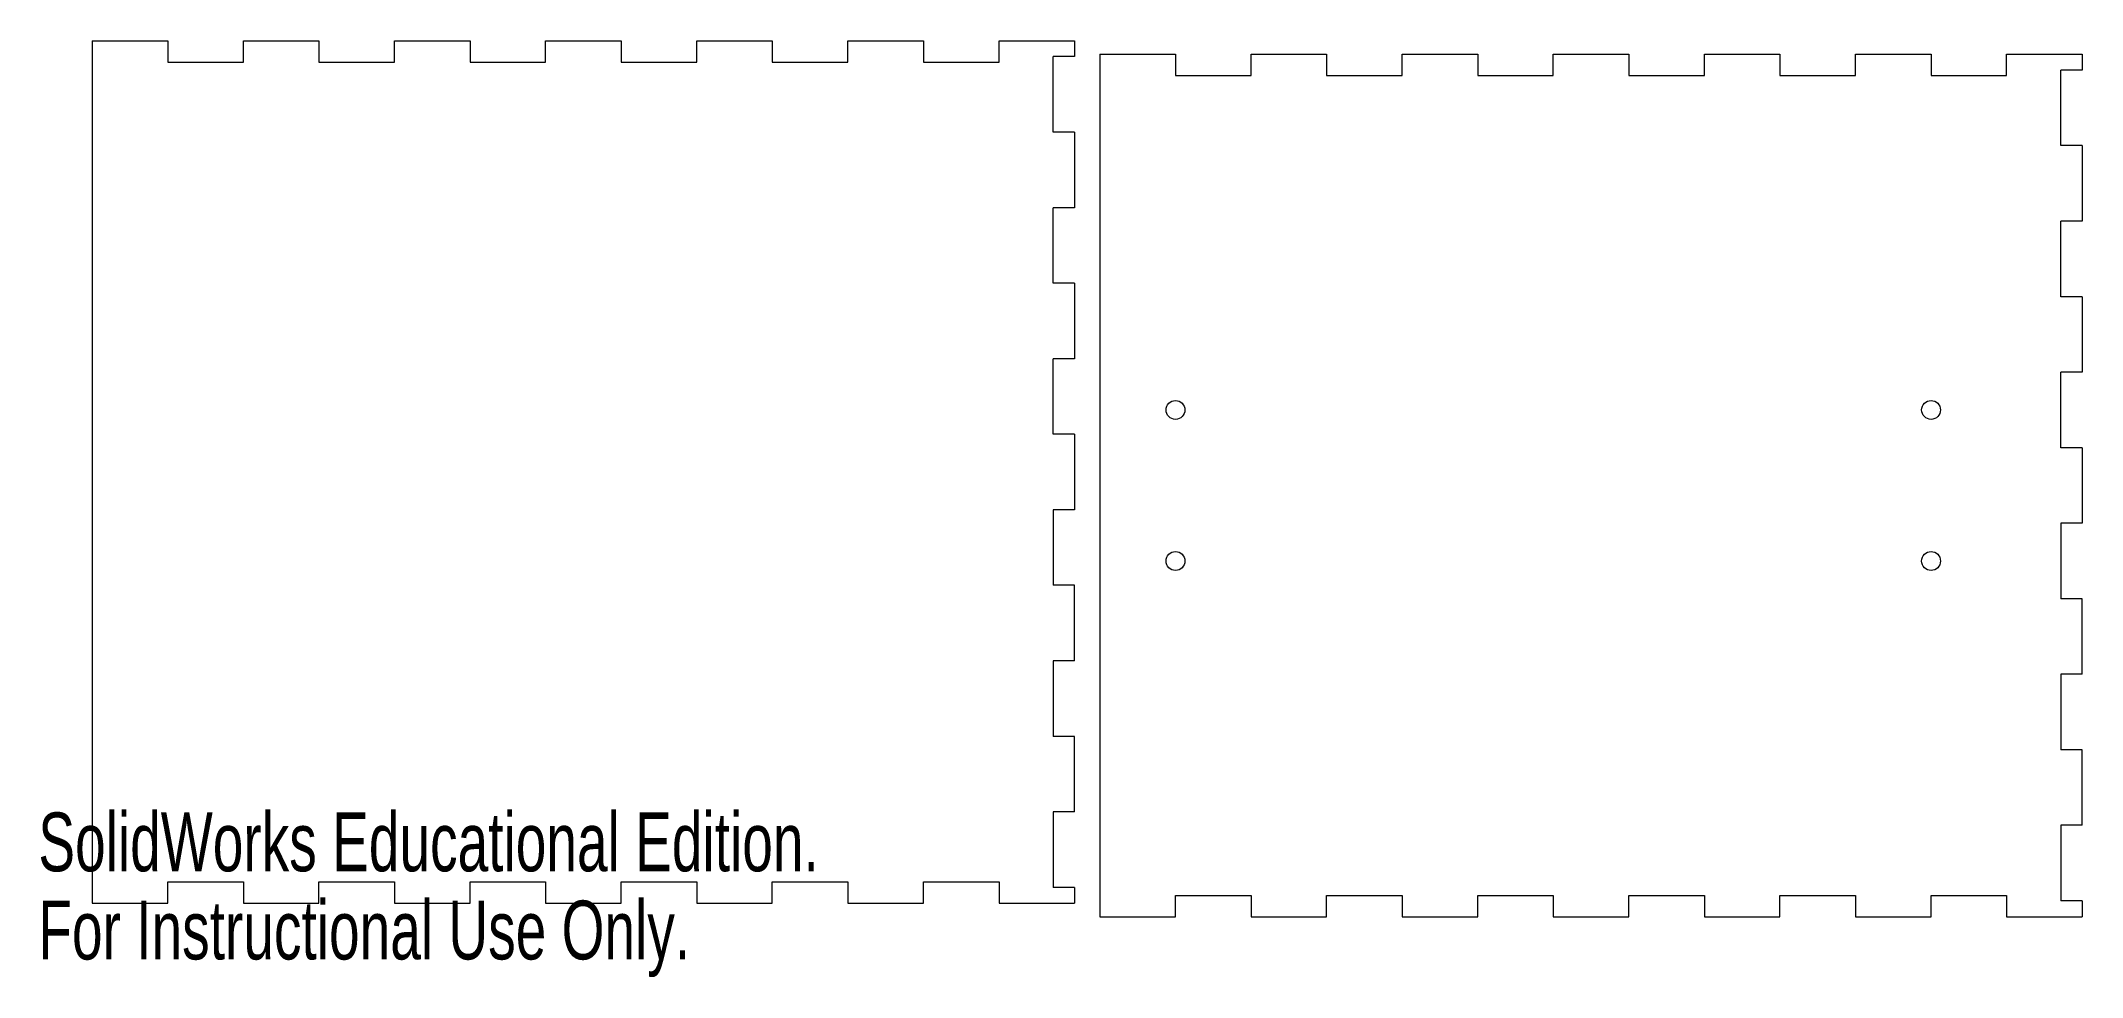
# Model space of a CAD drawing. Header units: millimetres. Extents: x 0 to 270, y 0 to 124.
import ezdxf

# ---------------------------------------------------------------- set-up
doc = ezdxf.new("R2010")
doc.units = ezdxf.units.MM
doc.styles.add('SLDTEXTSTYLE0', font='TXT', dxfattribs={"width": 0.7})

msp = doc.modelspace()

# ---------------------------------------------------------------- linework, layer by layer
at = {"color": 1, "linetype": 'Continuous', "lineweight": 0}
for p, q in [((7.14, 123.89), (17.14, 123.89)), ((7.14, 123.89), (7.14, 9.69)), ((17.14, 123.89), (17.14, 121.06)), ((27.14, 121.06), (27.14, 123.89)), ((27.14, 123.89), (37.14, 123.89)), ((37.14, 123.89), (37.14, 121.06)), ((47.14, 121.06), (47.14, 123.89)), ((47.14, 123.89), (57.14, 123.89)), ((57.14, 123.89), (57.14, 121.06)), ((67.14, 121.06), (67.14, 123.89)), ((67.14, 123.89), (77.14, 123.89)), ((77.14, 123.89), (77.14, 121.06)), ((87.14, 121.06), (87.14, 123.89)), ((87.14, 123.89), (97.14, 123.89)), ((97.14, 123.89), (97.14, 121.06)), ((107.14, 121.06), (107.14, 123.89)), ((107.14, 123.89), (117.14, 123.89)), ((117.14, 123.89), (117.14, 121.06)), ((127.14, 121.06), (127.14, 123.89)), ((127.14, 123.89), (137.14, 123.89)), ((134.31, 111.79), (134.31, 121.79)), ((137.14, 121.79), (134.31, 121.79)), ((137.14, 123.89), (137.14, 121.79)), ((140.49, 122.11), (150.49, 122.11)), ((140.49, 122.11), (140.49, 7.91)), ((150.49, 122.11), (150.49, 119.28)), ((160.49, 119.28), (160.49, 122.11)), ((160.49, 122.11), (170.49, 122.11)), ((170.49, 122.11), (170.49, 119.28)), ((180.49, 119.28), (180.49, 122.11)), ((180.49, 122.11), (190.49, 122.11)), ((190.49, 122.11), (190.49, 119.28)), ((200.49, 119.28), (200.49, 122.11)), ((200.49, 122.11), (210.49, 122.11)), ((210.49, 122.11), (210.49, 119.28)), ((220.49, 119.28), (220.49, 122.11)), ((220.49, 122.11), (230.49, 122.11)), ((230.49, 122.11), (230.49, 119.28)), ((240.49, 119.28), (240.49, 122.11)), ((240.49, 122.11), (250.49, 122.11)), ((250.49, 122.11), (250.49, 119.28)), ((260.49, 119.28), (260.49, 122.11)), ((260.49, 122.11), (270.49, 122.11)), ((270.49, 122.11), (270.49, 120.01)), ((17.14, 121.06), (27.14, 121.06)), ((37.14, 121.06), (47.14, 121.06)), ((57.14, 121.06), (67.14, 121.06)), ((77.14, 121.06), (87.14, 121.06)), ((97.14, 121.06), (107.14, 121.06)), ((117.14, 121.06), (127.14, 121.06)), ((150.49, 119.28), (160.49, 119.28)), ((170.49, 119.28), (180.49, 119.28)), ((190.49, 119.28), (200.49, 119.28)), ((210.49, 119.28), (220.49, 119.28)), ((230.49, 119.28), (240.49, 119.28)), ((250.49, 119.28), (260.49, 119.28)), ((270.49, 120.01), (267.66, 120.01)), ((267.66, 110.01), (267.66, 120.01)), ((137.14, 111.79), (134.31, 111.79)), ((137.14, 111.79), (137.14, 101.79)), ((270.49, 110.01), (267.66, 110.01)), ((270.49, 110.01), (270.49, 100.01)), ((134.31, 91.79), (134.31, 101.79)), ((137.14, 101.79), (134.31, 101.79)), ((270.49, 100.01), (267.66, 100.01)), ((267.66, 90.01), (267.66, 100.01)), ((137.14, 91.79), (134.31, 91.79)), ((137.14, 91.79), (137.14, 81.79)), ((270.49, 90.01), (267.66, 90.01)), ((270.49, 90.01), (270.49, 80.01)), ((134.31, 71.79), (134.31, 81.79)), ((137.14, 81.79), (134.31, 81.79)), ((270.49, 80.01), (267.66, 80.01)), ((267.66, 70.01), (267.66, 80.01)), ((137.14, 71.79), (134.31, 71.79)), ((137.14, 71.79), (137.14, 61.79)), ((270.49, 70.01), (267.66, 70.01)), ((270.49, 70.01), (270.49, 60.01)), ((134.31, 61.79), (134.31, 51.79)), ((137.14, 61.79), (134.31, 61.79)), ((270.49, 60.01), (267.66, 60.01)), ((267.66, 60.01), (267.66, 50.01)), ((137.14, 51.79), (134.31, 51.79)), ((137.14, 41.79), (137.14, 51.79)), ((270.49, 50.01), (267.66, 50.01)), ((270.49, 40.01), (270.49, 50.01)), ((134.31, 41.79), (134.31, 31.79)), ((137.14, 41.79), (134.31, 41.79)), ((270.49, 40.01), (267.66, 40.01)), ((267.66, 40.01), (267.66, 30.01)), ((137.14, 31.79), (134.31, 31.79)), ((137.14, 21.79), (137.14, 31.79)), ((270.49, 30.01), (267.66, 30.01)), ((270.49, 20.01), (270.49, 30.01)), ((134.31, 21.79), (134.31, 11.79)), ((137.14, 21.79), (134.31, 21.79)), ((270.49, 20.01), (267.66, 20.01)), ((267.66, 20.01), (267.66, 10.01)), ((17.14, 12.52), (27.14, 12.52)), ((17.14, 9.69), (17.14, 12.52)), ((27.14, 12.52), (27.14, 9.69)), ((37.14, 12.52), (47.14, 12.52)), ((37.14, 9.69), (37.14, 12.52)), ((47.14, 12.52), (47.14, 9.69)), ((57.14, 12.52), (67.14, 12.52)), ((57.14, 9.69), (57.14, 12.52)), ((67.14, 12.52), (67.14, 9.69)), ((77.14, 12.52), (87.14, 12.52)), ((77.14, 9.69), (77.14, 12.52)), ((87.14, 12.52), (87.14, 9.69)), ((97.14, 12.52), (107.14, 12.52)), ((97.14, 9.69), (97.14, 12.52)), ((107.14, 12.52), (107.14, 9.69)), ((117.14, 12.52), (127.14, 12.52)), ((117.14, 9.69), (117.14, 12.52)), ((127.14, 12.52), (127.14, 9.69)), ((137.14, 11.79), (134.31, 11.79)), ((137.14, 11.79), (137.14, 9.69)), ((7.14, 9.69), (17.14, 9.69)), ((27.14, 9.69), (37.14, 9.69)), ((47.14, 9.69), (57.14, 9.69)), ((67.14, 9.69), (77.14, 9.69)), ((87.14, 9.69), (97.14, 9.69)), ((107.14, 9.69), (117.14, 9.69)), ((127.14, 9.69), (137.14, 9.69)), ((150.49, 10.74), (160.49, 10.74)), ((150.49, 7.91), (150.49, 10.74)), ((160.49, 10.74), (160.49, 7.91)), ((170.49, 10.74), (180.49, 10.74)), ((170.49, 7.91), (170.49, 10.74)), ((180.49, 10.74), (180.49, 7.91)), ((190.49, 10.74), (200.49, 10.74)), ((190.49, 7.91), (190.49, 10.74)), ((200.49, 10.74), (200.49, 7.91)), ((210.49, 10.74), (220.49, 10.74)), ((210.49, 7.91), (210.49, 10.74)), ((220.49, 10.74), (220.49, 7.91)), ((230.49, 10.74), (240.49, 10.74)), ((230.49, 7.91), (230.49, 10.74)), ((240.49, 10.74), (240.49, 7.91)), ((250.49, 10.74), (260.49, 10.74)), ((250.49, 7.91), (250.49, 10.74)), ((260.49, 10.74), (260.49, 7.91)), ((270.49, 10.01), (267.66, 10.01)), ((270.49, 10.01), (270.49, 7.91)), ((140.49, 7.91), (150.49, 7.91)), ((160.49, 7.91), (170.49, 7.91)), ((180.49, 7.91), (190.49, 7.91)), ((200.49, 7.91), (210.49, 7.91)), ((220.49, 7.91), (230.49, 7.91)), ((240.49, 7.91), (250.49, 7.91)), ((260.49, 7.91), (270.49, 7.91))]:
    msp.add_line(p, q, dxfattribs=at)
at = {"color": 7, "linetype": 'Continuous', "lineweight": 0}
for centre in [(150.49, 75.01), (250.49, 75.01), (150.49, 55.01), (250.49, 55.01)]:
    msp.add_circle(centre, 1.25, dxfattribs=at)

# ---------------------------------------------------------------- texts
at = {"color": 7, "linetype": 'Continuous', "char_height": 7.785, "attachment_point": 1, "style": 'SLDTEXTSTYLE0'}
for s, insert in [('SolidWorks Educational Edition.', (0, 21.71)), ('For Instructional Use Only.', (0, 10.04))]:
    msp.add_mtext(s, dxfattribs=dict(at, insert=insert))

doc.saveas('drawing.dxf')
